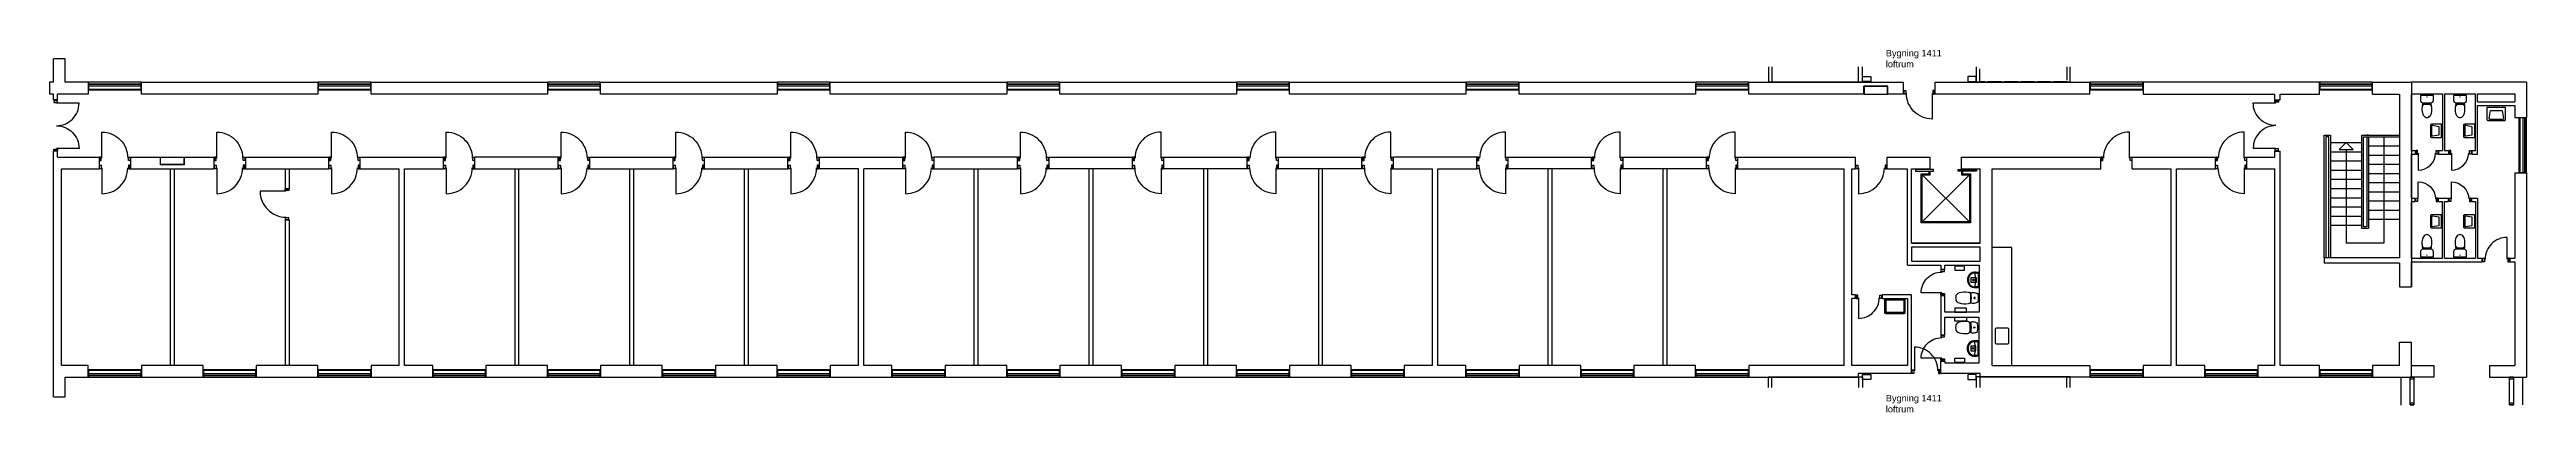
# Model space of a CAD drawing. Header units: millimetres. Extents: x -139113977 to -138993507, y 257885813 to 257896886.
# Drawn here: x -139069017 to -138993507, y 257885813 to 257896886 of the extents above; entities that cross this region are included whole.
import ezdxf

# ---------------------------------------------------------------- set-up
doc = ezdxf.new("R2010")
doc.units = ezdxf.units.MM
doc.header["$LTSCALE"] = 100
doc.linetypes.add('HIDDEN', pattern=[5, 4, -1])
for name, color, linetype in [('A10--T', 1, 'Continuous'), ('A21----', 3, 'Continuous'), ('a22--l-', 1, 'Continuous'), ('A22--U-', 1, 'Continuous'), ('A24----', 1, 'Continuous'), ('A27----', 1, 'Continuous'), ('A314---', 8, 'Continuous'), ('A314-S-', 8, 'Continuous'), ('A321---', 1, 'Continuous'), ('A37----', 2, 'Continuous'), ('A59---', 2, 'Continuous'), ('A59----', 2, 'Continuous'), ('A66----', 161, 'Continuous'), ('A79-F--', 8, 'Continuous'), ('A89--Y-', 12, 'Continuous')]:
    doc.layers.add(name, color=color, linetype=linetype)
doc.styles.add('ARIAL', font='arial.ttf')

# ---------------------------------------------------------------- blocks, each defined once
blk = doc.blocks.new('TOI')
blk.add_lwpolyline([(-200, -200, 0.414214), (-125, -275), (125, -275, 0.414214), (200, -200), (200, -50), (-200, -50)], format="xyb", close=True)
blk.add_lwpolyline([(-132, -275), (-142, -375, 0.055722), (-150, -447), (-150, -500, 0.067326), (-138, -590, 0.079706), (-106, -659, 0.107125), (-54, -710, 0.140126), (0, -725, 0.140126), (54, -710, 0.107125), (106, -659, 0.079706), (138, -590, 0.067326), (150, -500), (150, -447, 0.055722), (142, -375), (132, -275)], format="xyb")
blk.add_lwpolyline([(142, -375), (94, -325), (-94, -325), (-142, -375)])
at = {"const_width": 19.8}
blk.add_lwpolyline([(-10, -97, 1), (10, -97, 1)], format="xyb", close=True, dxfattribs=at)
blk = doc.blocks.new('HV1')
for points in [[(-179, -359, -0.414214), (-210, -328), (-210, -38), (210, -38), (210, -328, -0.414214), (179, -359)], [(-153, -321, -0.468921), (-168, -303), (-134, -115), (134, -115), (168, -303, -0.468921), (153, -321)]]:
    blk.add_lwpolyline(points, format="xyb", close=True)
blk = doc.blocks.new('D71V')
for p, q in [((70, 110), (20, 110)), ((20, 110), (20, 0)), ((20, 0), (70, 0)), ((70, 0), (70, 110)), ((90, 28), (90, -492)), ((640, 0), (640, 110)), ((640, 110), (690, 110)), ((690, 0), (640, 0)), ((690, 110), (690, 0))]:
    blk.add_line(p, q)
blk.add_arc((91, 37), 529, 269.84255, 359.06613)
blk = doc.blocks.new('D71H')
for points in [[(-640, 110), (-690, 110), (-690, 0), (-640, 0)], [(-20, 0), (-70, 0), (-70, 110), (-20, 110)]]:
    blk.add_lwpolyline(points, close=True)
blk.add_lwpolyline([(-90, 28), (-90, -492, -0.41025), (-620, 28)], format="xyb")
blk = doc.blocks.new('D85V')
for points in [[(70, 110), (20, 110), (20, 0), (70, 0)], [(830, 0), (780, 0), (780, 110), (830, 110)]]:
    blk.add_lwpolyline(points, close=True)
blk.add_lwpolyline([(90, 30), (90, -640, 0.414214), (760, 30)], format="xyb")
blk = doc.blocks.new('HV')
for points in [[(-235, -470, -0.414214), (-275, -430), (-275, -50), (275, -50), (275, -430, -0.414214), (235, -470)], [(-201, -420, -0.468921), (-221, -396), (-175, -150), (175, -150), (221, -396, -0.468921), (201, -420)]]:
    blk.add_lwpolyline(points, format="xyb", close=True)
blk = doc.blocks.new('V169')
for p, q in [((-10, 110), (-1680, 110)), ((-10, 50), (-1680, 50))]:
    blk.add_line(p, q)
blk.add_lwpolyline([(-10, 0), (-10, 230), (-1680, 230), (-1680, 0)], close=True)
blk = doc.blocks.new('V169A3')
for p, q in [((1690, 205), (0, 205)), ((1690, 55), (0, 55))]:
    blk.add_line(p, q)
blk = doc.blocks.new('V162')
for p, q in [((1610, 110), (10, 110)), ((1610, 50), (10, 50))]:
    blk.add_line(p, q)
blk.add_lwpolyline([(1610, 0), (1610, 230), (10, 230), (10, 0)], close=True)
blk = doc.blocks.new('D96H')
for points in [[(-945, 110), (-895, 110), (-895, 0), (-945, 0)], [(-15, 0), (-15, 110), (-65, 110), (-65, 0)]]:
    blk.add_lwpolyline(points, close=True)
blk.add_lwpolyline([(-85, 30), (-85, -760, -0.414214), (-875, 30)], format="xyb")
blk = doc.blocks.new('D96V')
for points in [[(15, 110), (65, 110), (65, 0), (15, 0)], [(945, 0), (945, 110), (895, 110), (895, 0)]]:
    blk.add_lwpolyline(points, close=True)
blk.add_lwpolyline([(85, 30), (85, -760, 0.414214), (875, 30)], format="xyb")
blk = doc.blocks.new('PIL')
for p, q in [((0, 0), (-212, -212)), ((0, 0), (212, -212)), ((-212, -212), (212, -212))]:
    blk.add_line(p, q)
blk = doc.blocks.new('V162A3')
for p, q in [((1620, 205), (0, 205)), ((1620, 55), (0, 55))]:
    blk.add_line(p, q)
blk = doc.blocks.new('DD156')
for points in [[(20, 110), (70, 110), (70, 0), (20, 0)], [(1540, 0), (1540, 110), (1490, 110), (1490, 0)]]:
    blk.add_lwpolyline(points, close=True)
for points in [[(780, 30, -0.414214), (90, -660), (90, 30)], [(780, 30, 0.414214), (1470, -660), (1470, 30)]]:
    blk.add_lwpolyline(points, format="xyb")
blk = doc.blocks.new('D81H')
for points in [[(-790, 0), (-740, 0), (-740, 110), (-790, 110)], [(-70, 110), (-20, 110), (-20, 0), (-70, 0)]]:
    blk.add_lwpolyline(points, close=True)
blk.add_lwpolyline([(-90, 28), (-90, -602, -0.414214), (-720, 28)], format="xyb")
blk = doc.blocks.new('D81V')
for points in [[(20, 110), (20, 0), (70, 0), (70, 110)], [(790, 0), (740, 0), (740, 110), (790, 110)]]:
    blk.add_lwpolyline(points, close=True)
blk.add_lwpolyline([(90, 28), (90, -602, 0.414214), (720, 28, 0.414214)], format="xyb")
blk = doc.blocks.new('D90H')
for points in [[(-880, 0), (-830, 0), (-830, 110), (-880, 110)], [(-20, 110), (-20, 0), (-70, 0), (-70, 110)]]:
    blk.add_lwpolyline(points, close=True)
blk.add_lwpolyline([(-810, 28, 0.414214), (-90, -692), (-90, 28)], format="xyb")
blk = doc.blocks.new('RENGVASK')
blk.add_line((-305, -35), (305, -35))
blk.add_lwpolyline([(300, 0, -0.414214), (305, -5), (305, -425, -0.414214), (270, -460), (-270, -460, -0.414214), (-305, -425), (-305, -5, -0.414214), (-300, 0)], format="xyb", close=True)
blk.add_lwpolyline([(260, -35, -0.414214), (270, -45), (270, -415, -0.414214), (260, -425), (-260, -425, -0.414214), (-270, -415), (-270, -45, -0.414214), (-260, -35)], format="xyb")
blk = doc.blocks.new('dis0001t')
for p, q in [((-155, -246), (-164, -298)), ((155, -246), (164, -298))]:
    blk.add_line(p, q)
for points in [[(95, -265), (-95, -265, 0.380436), (-182, -342, 0.095668), (-163, -609, 0.32992), (-39, -711, 0.027716), (39, -711, 0.32992), (163, -609, 0.095668), (182, -342, 0.380436)], [(114, -41, 0.092778), (-114, -41, 0.30167), (-142, -68, 0.034525), (-169, -187, 0.131858), (-168, -212), (-158, -239, 0.382656), (-143, -250, -0.052943), (143, -250, 0.382656), (158, -239), (168, -212, 0.131858), (169, -187, 0.034525), (142, -68, 0.30167)]]:
    blk.add_lwpolyline(points, format="xyb", close=True)
blk.add_circle((0, -145), 20)
blk = doc.blocks.new('Jumbo-T')
at = {"layer": 'A59----'}
blk.add_lwpolyline([(0, -180), (120, -180), (120, 180), (0, 180)], close=True, dxfattribs=at)
blk = doc.blocks.new('DIS0842T')
for points in [[(-225, 0, 0.028894), (-235, -154, 0.353622), (-79, -351, 0.110716), (79, -351, 0.353622), (235, -154, 0.028894), (225, 0)], [(-179, -22, 0.3858), (-198, -41, 0.022165), (-205, -156, 0.353622), (-72, -324, 0.110716), (72, -324, 0.353622), (205, -156, 0.022165), (198, -41, 0.3858), (179, -22)]]:
    blk.add_lwpolyline(points, format="xyb", close=True)
blk.add_lwpolyline([(205, -144, 0.396278), (185, -124, 0.021254), (-185, -124, 0.396278), (-205, -144)], format="xyb")
blk.add_circle((0, -180), 24.4)

msp = doc.modelspace()

# ---------------------------------------------------------------- linework, layer by layer
at = {"layer": 'A21----'}
for p, q in [((-139068537, 257896606), (-139068897, 257896606)), ((-139068897, 257895886), (-139068897, 257896606)), ((-139068537, 257895886), (-139068537, 257896606)), ((-139068897, 257895346), (-139068897, 257895526)), ((-139068777, 257895346), (-139068897, 257895346)), ((-139067837, 257895526), (-139068777, 257895526)), ((-139068777, 257895346), (-139068777, 257895526)), ((-139067837, 257895886), (-139068537, 257895886)), ((-139067837, 257895886), (-139067837, 257895526)), ((-139017217, 257895526), (-139017217, 257895886)), ((-139017217, 257895886), (-139012497, 257895886)), ((-139017217, 257895526), (-139017217, 257895526)), ((-139013707, 257895526), (-139017217, 257895526)), ((-139013707, 257895526), (-139013707, 257895766)), ((-139012977, 257895766), (-139013707, 257895766)), ((-139012977, 257895526), (-139012977, 257895766)), ((-139012497, 257895526), (-139012977, 257895526)), ((-139012497, 257895526), (-139012497, 257895886)), ((-139011537, 257895526), (-139011537, 257895886)), ((-139011537, 257895886), (-139006817, 257895886)), ((-139006817, 257895526), (-139011537, 257895526)), ((-139006817, 257895526), (-139006817, 257895886)), ((-138999817, 257895886), (-139005197, 257895886)), ((-139005197, 257895886), (-139005197, 257895526)), ((-139005197, 257895526), (-139001177, 257895526)), ((-139001017, 257895526), (-138999817, 257895526)), ((-138999817, 257895526), (-138999817, 257895886)), ((-138998197, 257895886), (-138997017, 257895886)), ((-138998197, 257895526), (-138998197, 257895886)), ((-138998197, 257895526), (-138997377, 257895526)), ((-138993507, 257895886), (-138997017, 257895886)), ((-138997017, 257895536), (-138996067, 257895536)), ((-138996007, 257895536), (-138995057, 257895536)), ((-138994997, 257895286), (-138994997, 257895536)), ((-138994997, 257895536), (-138993857, 257895536)), ((-138993857, 257895536), (-138993857, 257895286)), ((-138993507, 257895886), (-138993507, 257894816)), ((-138993857, 257895176), (-138993857, 257894816)), ((-138993857, 257894816), (-138993507, 257894816)), ((-139068897, 257886286), (-139068897, 257893786)), ((-139068777, 257893786), (-139068897, 257893786)), ((-139068777, 257893606), (-139068777, 257893786)), ((-139068657, 257887246), (-139068657, 257893246)), ((-138993857, 257893126), (-138993857, 257890516)), ((-138993857, 257893126), (-138993507, 257893126)), ((-138993507, 257893126), (-138993507, 257886886)), ((-138994007, 257890516), (-138993857, 257890516)), ((-138994007, 257890406), (-138994007, 257890516)), ((-138994007, 257890406), (-138993857, 257890406)), ((-138993857, 257890406), (-138993857, 257887246)), ((-139067837, 257887246), (-139068657, 257887246)), ((-139067837, 257886886), (-139067837, 257887246)), ((-139058357, 257887246), (-139059217, 257887246)), ((-139059217, 257887246), (-139059217, 257887246)), ((-139059217, 257887246), (-139059217, 257886886)), ((-139057337, 257887246), (-139058197, 257887246)), ((-139057337, 257886886), (-139057337, 257887246)), ((-139044357, 257887246), (-139045217, 257887246)), ((-139045217, 257887246), (-139045217, 257887246)), ((-139045217, 257887246), (-139045217, 257886886)), ((-139043337, 257887246), (-139044197, 257887246)), ((-139043337, 257886886), (-139043337, 257887246)), ((-139038217, 257887246), (-139038217, 257887246)), ((-139027717, 257887246), (-139027717, 257886886)), ((-139027717, 257887246), (-139027717, 257887246)), ((-139026857, 257887246), (-139027717, 257887246)), ((-139025837, 257887246), (-139026697, 257887246)), ((-139025837, 257886886), (-139025837, 257887246)), ((-139020717, 257887246), (-139020717, 257887246)), ((-139014307, 257887246), (-139017217, 257887246)), ((-139017217, 257887246), (-139017217, 257886886)), ((-139017217, 257887246), (-139017217, 257887246)), ((-139012377, 257887246), (-139014077, 257887246)), ((-139011357, 257887006), (-139011357, 257887376)), ((-139010197, 257887316), (-139011237, 257887316)), ((-139009797, 257887246), (-139006817, 257887246)), ((-139006817, 257887246), (-139006817, 257886886)), ((-139004337, 257887246), (-139005197, 257887246)), ((-139005197, 257887246), (-139005197, 257886886)), ((-139003317, 257887246), (-139004177, 257887246)), ((-139003317, 257886886), (-139003317, 257887246)), ((-139001697, 257887246), (-139001697, 257886886)), ((-139001177, 257887246), (-139001697, 257887246)), ((-138999817, 257887246), (-139001017, 257887246)), ((-138999817, 257886886), (-138999817, 257887246)), ((-138998197, 257887246), (-138998197, 257886886)), ((-138997367, 257887246), (-138998197, 257887246)), ((-138998197, 257887246), (-138998197, 257887246)), ((-138997017, 257887246), (-138996327, 257887246)), ((-138996327, 257887246), (-138996327, 257886886)), ((-138994637, 257887246), (-138993857, 257887246)), ((-138994637, 257887246), (-138994637, 257886886)), ((-139068897, 257886286), (-139068537, 257886286)), ((-139068537, 257886886), (-139067837, 257886886)), ((-139068537, 257886286), (-139068537, 257886886)), ((-139059217, 257886886), (-139057337, 257886886)), ((-139045217, 257886886), (-139043337, 257886886)), ((-139027717, 257886886), (-139025837, 257886886)), ((-139017217, 257886886), (-139013877, 257886886)), ((-139013877, 257887006), (-139013877, 257886886)), ((-139012257, 257887006), (-139013877, 257887006)), ((-139010157, 257887006), (-139011357, 257887006)), ((-139010157, 257886886), (-139010157, 257887006)), ((-139006817, 257886886), (-139010157, 257886886)), ((-139005197, 257886886), (-139003317, 257886886)), ((-139001697, 257886886), (-138999817, 257886886)), ((-138998197, 257886886), (-138997017, 257886886)), ((-138996327, 257886886), (-138997017, 257886886)), ((-138994637, 257886886), (-138993507, 257886886))]:
    msp.add_line(p, q, dxfattribs=at)
at = {"layer": 'A21----', "color": 15}
for p, q in [((-138997337, 257886896), (-138997337, 257886036)), ((-138993627, 257886886), (-138993627, 257886046))]:
    msp.add_line(p, q, dxfattribs=at)
at = {"layer": 'A21----'}
for points in [[(-139066217, 257895526), (-139066217, 257895886), (-139060837, 257895886), (-139060837, 257895526), (-139066217, 257895526)], [(-139059217, 257895526), (-139059217, 257895886), (-139053837, 257895886), (-139053837, 257895526), (-139059217, 257895526)], [(-139052217, 257895526), (-139052217, 257895886), (-139046837, 257895886), (-139046837, 257895526), (-139052217, 257895526)], [(-139045217, 257895526), (-139045217, 257895886), (-139039837, 257895886), (-139039837, 257895526), (-139045217, 257895526)], [(-139038217, 257895526), (-139038217, 257895886), (-139032837, 257895886), (-139032837, 257895526), (-139038217, 257895526)], [(-139031217, 257895526), (-139031217, 257895886), (-139025837, 257895886), (-139025837, 257895526), (-139031217, 257895526)], [(-139024217, 257895526), (-139024217, 257895886), (-139018837, 257895886), (-139018837, 257895526), (-139024217, 257895526)], [(-139066217, 257887246), (-139066217, 257887246), (-139066217, 257886886), (-139064337, 257886886), (-139064337, 257887246)], [(-139062717, 257887246), (-139062717, 257887246), (-139062717, 257886886), (-139060837, 257886886), (-139060837, 257887246)], [(-139055717, 257887246), (-139055717, 257887246), (-139055717, 257886886), (-139053837, 257886886), (-139053837, 257887246)], [(-139052217, 257887246), (-139052217, 257887246), (-139052217, 257886886), (-139050337, 257886886), (-139050337, 257887246)], [(-139048717, 257887246), (-139048717, 257887246), (-139048717, 257886886), (-139046837, 257886886), (-139046837, 257887246)], [(-139041717, 257887246), (-139041717, 257886886), (-139039837, 257886886), (-139039837, 257887246), (-139041717, 257887246)], [(-139036337, 257887246), (-139038217, 257887246), (-139038217, 257886886), (-139036337, 257886886)], [(-139032837, 257887246), (-139034717, 257887246), (-139034717, 257886886), (-139032837, 257886886)], [(-139029337, 257887246), (-139031217, 257887246), (-139031217, 257886886), (-139029337, 257886886)], [(-139024217, 257886886), (-139022337, 257886886), (-139022337, 257887246), (-139024217, 257887246), (-139024217, 257887246)], [(-139018837, 257887246), (-139020717, 257887246), (-139020717, 257886886), (-139018837, 257886886)]]:
    msp.add_lwpolyline(points, close=True, dxfattribs=at)
msp.add_lwpolyline([(-139011357, 257887376), (-139011237, 257887376), (-139011237, 257887316)], dxfattribs=at)
at = {"layer": 'a22--l-'}
for p, q in [((-139065337, 257893246), (-139065337, 257887246)), ((-139065217, 257893246), (-139065217, 257887246)), ((-139061837, 257893246), (-139061837, 257892646)), ((-139061717, 257893246), (-139061717, 257892646)), ((-139054837, 257893246), (-139054837, 257887246)), ((-139054717, 257893246), (-139054717, 257887246)), ((-139051337, 257893246), (-139051337, 257887246)), ((-139051217, 257893246), (-139051217, 257887246)), ((-139047837, 257893246), (-139047837, 257887246)), ((-139047717, 257893246), (-139047717, 257887246)), ((-139040837, 257893246), (-139040837, 257887246)), ((-139040717, 257893246), (-139040717, 257887246)), ((-139037337, 257893246), (-139037337, 257887246)), ((-139037217, 257893246), (-139037217, 257887246)), ((-139033837, 257893246), (-139033837, 257887246)), ((-139033717, 257893246), (-139033717, 257887246)), ((-139030337, 257893246), (-139030337, 257887246)), ((-139030217, 257893246), (-139030217, 257887246)), ((-139023337, 257893246), (-139023337, 257887246)), ((-139023217, 257893246), (-139023217, 257887246)), ((-139019837, 257893246), (-139019837, 257887246)), ((-139019717, 257893246), (-139019717, 257887246)), ((-139061837, 257892646), (-139061717, 257892646)), ((-139061837, 257891686), (-139061837, 257887246)), ((-139061837, 257891686), (-139061717, 257891686)), ((-139061717, 257891686), (-139061717, 257887246))]:
    msp.add_line(p, q, dxfattribs=at)
at = {"layer": 'A22--U-'}
for p, q in [((-139068897, 257895886), (-139069017, 257895886)), ((-139069017, 257895886), (-139069017, 257895526)), ((-139068897, 257895526), (-139069017, 257895526)), ((-139001177, 257895346), (-139001177, 257895526)), ((-139001177, 257895346), (-139001017, 257895346)), ((-139001017, 257895346), (-139001017, 257895526)), ((-138997377, 257895526), (-138997377, 257890526)), ((-138997017, 257895886), (-138997017, 257889646)), ((-138997017, 257893806), (-138997017, 257895536)), ((-138996067, 257895536), (-138996067, 257893806)), ((-138996007, 257895536), (-138996007, 257893806)), ((-138995057, 257893806), (-138995057, 257895536)), ((-138994997, 257895286), (-138993857, 257895286)), ((-138994997, 257895176), (-138993857, 257895176)), ((-138994997, 257893696), (-138994997, 257895176)), ((-139068777, 257893606), (-139067507, 257893606)), ((-139068657, 257893246), (-139067507, 257893246)), ((-139067507, 257893606), (-139067507, 257893246)), ((-139066547, 257893606), (-139066547, 257893246)), ((-139066547, 257893606), (-139065642, 257893606)), ((-139066547, 257893246), (-139064007, 257893246)), ((-139065642, 257893606), (-139065642, 257893366)), ((-139064912, 257893366), (-139065642, 257893366)), ((-139064912, 257893606), (-139064912, 257893366)), ((-139064912, 257893606), (-139064007, 257893606)), ((-139064007, 257893606), (-139064007, 257893246)), ((-139063047, 257893606), (-139063047, 257893246)), ((-139063047, 257893606), (-139060507, 257893606)), ((-139063047, 257893246), (-139060507, 257893246)), ((-139060507, 257893246), (-139060507, 257893606)), ((-139059547, 257893246), (-139059547, 257893606)), ((-139059547, 257893606), (-139057007, 257893606)), ((-139059547, 257893246), (-139058357, 257893246)), ((-139058357, 257887246), (-139058357, 257893246)), ((-139058197, 257893246), (-139057007, 257893246)), ((-139058197, 257887246), (-139058197, 257893246)), ((-139057007, 257893246), (-139057007, 257893606)), ((-139053507, 257893606), (-139056047, 257893606)), ((-139056047, 257893246), (-139056047, 257893606)), ((-139056047, 257893246), (-139053507, 257893246)), ((-139053507, 257893246), (-139053507, 257893606)), ((-139052547, 257893606), (-139050007, 257893606)), ((-139052547, 257893246), (-139052547, 257893606)), ((-139052547, 257893246), (-139050007, 257893246)), ((-139050007, 257893246), (-139050007, 257893606)), ((-139049047, 257893606), (-139046507, 257893606)), ((-139049047, 257893246), (-139049047, 257893606)), ((-139049047, 257893246), (-139046507, 257893246)), ((-139046507, 257893246), (-139046507, 257893606)), ((-139045547, 257893606), (-139043007, 257893606)), ((-139045547, 257893246), (-139045547, 257893606)), ((-139044357, 257893246), (-139045547, 257893246)), ((-139044357, 257887246), (-139044357, 257893246)), ((-139044197, 257887246), (-139044197, 257893246)), ((-139043007, 257893246), (-139044197, 257893246)), ((-139043007, 257893246), (-139043007, 257893606)), ((-139039507, 257893606), (-139042047, 257893606)), ((-139042047, 257893246), (-139042047, 257893606)), ((-139042047, 257893246), (-139039507, 257893246)), ((-139039507, 257893246), (-139039507, 257893606)), ((-139038547, 257893606), (-139036007, 257893606)), ((-139038547, 257893246), (-139038547, 257893606)), ((-139036007, 257893246), (-139038547, 257893246)), ((-139036007, 257893246), (-139036007, 257893606)), ((-139035047, 257893246), (-139035047, 257893606)), ((-139035047, 257893606), (-139032507, 257893606)), ((-139032507, 257893246), (-139035047, 257893246)), ((-139032507, 257893246), (-139032507, 257893606)), ((-139031547, 257893246), (-139031547, 257893606)), ((-139031547, 257893606), (-139029007, 257893606)), ((-139029007, 257893246), (-139031547, 257893246)), ((-139029007, 257893246), (-139029007, 257893606)), ((-139025507, 257893606), (-139028047, 257893606)), ((-139028047, 257893246), (-139028047, 257893606)), ((-139028047, 257893246), (-139026857, 257893246)), ((-139026857, 257887246), (-139026857, 257893246)), ((-139026697, 257887246), (-139026697, 257893246)), ((-139026697, 257893246), (-139025507, 257893246)), ((-139025507, 257893246), (-139025507, 257893606)), ((-139024547, 257893606), (-139022007, 257893606)), ((-139024547, 257893246), (-139024547, 257893606)), ((-139022007, 257893246), (-139024547, 257893246)), ((-139022007, 257893246), (-139022007, 257893606)), ((-139021047, 257893606), (-139018507, 257893606)), ((-139021047, 257893246), (-139021047, 257893606)), ((-139018507, 257893246), (-139021047, 257893246)), ((-139018507, 257893246), (-139018507, 257893606)), ((-139017547, 257893606), (-139013957, 257893606)), ((-139017547, 257893246), (-139017547, 257893606)), ((-139017547, 257893246), (-139014307, 257893246)), ((-139014307, 257887246), (-139014307, 257893246)), ((-139014077, 257889406), (-139014077, 257893246)), ((-139014077, 257893246), (-139013957, 257893246)), ((-139013957, 257893246), (-139013957, 257893606)), ((-139012997, 257893246), (-139012997, 257893606)), ((-139012997, 257893606), (-139011687, 257893606)), ((-139012997, 257893246), (-139012377, 257893246)), ((-139012377, 257890306), (-139012377, 257893246)), ((-139012257, 257890976), (-139012257, 257893246)), ((-139012257, 257893246), (-139011687, 257893246)), ((-139011687, 257893246), (-139011687, 257893606)), ((-139010727, 257893606), (-139006487, 257893606)), ((-139010727, 257893246), (-139010727, 257893606)), ((-139010727, 257893246), (-139010157, 257893246)), ((-139010157, 257890976), (-139010157, 257893246)), ((-139009797, 257893246), (-139006487, 257893246)), ((-139009797, 257887246), (-139009797, 257893246)), ((-139006487, 257893246), (-139006487, 257893606)), ((-139005527, 257893606), (-139002987, 257893606)), ((-139005527, 257893246), (-139005527, 257893606)), ((-139005527, 257893246), (-139004337, 257893246)), ((-139004337, 257887246), (-139004337, 257893246)), ((-139004177, 257893246), (-139002987, 257893246)), ((-139004177, 257887246), (-139004177, 257893246)), ((-139002987, 257893246), (-139002987, 257893606)), ((-139002027, 257893246), (-139002027, 257893606)), ((-139002027, 257893606), (-139001177, 257893606)), ((-139002027, 257893246), (-139001177, 257893246)), ((-139001177, 257893786), (-139001017, 257893786)), ((-139001177, 257893606), (-139001177, 257893786)), ((-139001177, 257887246), (-139001177, 257893246)), ((-139001017, 257887246), (-139001017, 257893786)), ((-138997017, 257893806), (-138996897, 257893806)), ((-138997017, 257893696), (-138996897, 257893696)), ((-138997017, 257892356), (-138997017, 257893696)), ((-138996897, 257893806), (-138996897, 257893696)), ((-138996187, 257893806), (-138996187, 257893696)), ((-138996187, 257893806), (-138996067, 257893806)), ((-138996187, 257893696), (-138995887, 257893696)), ((-138996007, 257893806), (-138995887, 257893806)), ((-138995887, 257893806), (-138995887, 257893696)), ((-138995177, 257893806), (-138995177, 257893696)), ((-138995177, 257893806), (-138995057, 257893806)), ((-138995177, 257893696), (-138994997, 257893696)), ((-138997017, 257892356), (-138996897, 257892356)), ((-138996897, 257892246), (-138996897, 257892356)), ((-138996187, 257892356), (-138995887, 257892356)), ((-138996187, 257892246), (-138996187, 257892356)), ((-138995887, 257892246), (-138995887, 257892356)), ((-138995177, 257892356), (-138994997, 257892356)), ((-138995177, 257892246), (-138995177, 257892356)), ((-138994997, 257892356), (-138994997, 257890516)), ((-138997017, 257890516), (-138997017, 257892246)), ((-138997017, 257892246), (-138996897, 257892246)), ((-138996187, 257892246), (-138996067, 257892246)), ((-138996067, 257890516), (-138996067, 257892246)), ((-138996007, 257892246), (-138995887, 257892246)), ((-138996007, 257890516), (-138996007, 257892246)), ((-138995177, 257892246), (-138995057, 257892246)), ((-138995057, 257892246), (-138995057, 257890516)), ((-139012257, 257890976), (-139010157, 257890976)), ((-139010157, 257890426), (-139010157, 257890856)), ((-138999677, 257890526), (-138999677, 257890366)), ((-138997377, 257890526), (-138999677, 257890526)), ((-138997377, 257890366), (-138999677, 257890366)), ((-138997377, 257890366), (-138997377, 257889646)), ((-138997017, 257890516), (-138996067, 257890516)), ((-138997017, 257890406), (-138994857, 257890406)), ((-138997017, 257889656), (-138997017, 257890406)), ((-138996007, 257890516), (-138995057, 257890516)), ((-138994997, 257890516), (-138994857, 257890516)), ((-138994857, 257890406), (-138994857, 257890516)), ((-138997377, 257889646), (-138997017, 257889646)), ((-139014077, 257887246), (-139014077, 257889286)), ((-138997377, 257887246), (-138997377, 257887956)), ((-138997377, 257887956), (-138997017, 257887956)), ((-138997017, 257886886), (-138997017, 257887956))]:
    msp.add_line(p, q, dxfattribs=at)
for points in [[(-139010157, 257890976), (-139012257, 257890976)], [(-139012377, 257890306), (-139011357, 257890306), (-139011357, 257890186), (-139011237, 257890186), (-139011237, 257890306), (-139010187, 257890306), (-139010187, 257888876), (-139011237, 257888876), (-139011237, 257889376), (-139011357, 257889376), (-139011357, 257888186), (-139011237, 257888186), (-139011237, 257888716), (-139010197, 257888716), (-139010197, 257887316)], [(-139013957, 257889406), (-139014077, 257889406)], [(-139013957, 257889286), (-139013957, 257889406)], [(-139012257, 257887006), (-139012257, 257889406), (-139013147, 257889406), (-139013147, 257889286), (-139012377, 257889286), (-139012377, 257887246)], [(-139013957, 257889286), (-139014077, 257889286)]]:
    msp.add_lwpolyline(points, dxfattribs=at)
msp.add_lwpolyline([(-139010157, 257890856), (-139012257, 257890856), (-139012257, 257890426), (-139010157, 257890426)], close=True, dxfattribs=at)
at = {"layer": 'A24----'}
for p, q in [((-138999477, 257894046), (-138998527, 257894046)), ((-138999002, 257893834), (-138999002, 257890976)), ((-138998327, 257894276), (-138998377, 257894276)), ((-138998327, 257893946), (-138997377, 257893946)), ((-138997852, 257894226), (-138997852, 257890976)), ((-138999477, 257893766), (-138998527, 257893766)), ((-138999477, 257893486), (-138998527, 257893486)), ((-138999477, 257893206), (-138998527, 257893206)), ((-138998327, 257893666), (-138997377, 257893666)), ((-138998327, 257893386), (-138997377, 257893386)), ((-138998327, 257893106), (-138997377, 257893106)), ((-138999477, 257892926), (-138998527, 257892926)), ((-138999477, 257892646), (-138998527, 257892646)), ((-138999477, 257892366), (-138998527, 257892366)), ((-138998327, 257892826), (-138997377, 257892826)), ((-138998327, 257892546), (-138997377, 257892546)), ((-138999477, 257892086), (-138998527, 257892086)), ((-138999477, 257891806), (-138998527, 257891806)), ((-138998327, 257892266), (-138997377, 257892266)), ((-138998327, 257891986), (-138997377, 257891986)), ((-138998327, 257891706), (-138997377, 257891706)), ((-138999477, 257891526), (-138998527, 257891526)), ((-138997852, 257890976), (-138999002, 257890976))]:
    msp.add_line(p, q, dxfattribs=at)
for points in [[(-138999677, 257890526), (-138999677, 257894276), (-138999477, 257894276), (-138999477, 257890526)], [(-138999527, 257890526), (-138999527, 257894226), (-138999627, 257894226), (-138999627, 257890526)], [(-138998327, 257894226), (-138998327, 257891426), (-138998527, 257891426), (-138998527, 257894276), (-138997377, 257894276)], [(-138998377, 257894226), (-138998377, 257891476), (-138998477, 257891476), (-138998477, 257894226), (-138997377, 257894226)]]:
    msp.add_lwpolyline(points, dxfattribs=at)
at = {"layer": 'A27----'}
for p, q in [((-139016617, 257896355), (-139016617, 257895897)), ((-139016517, 257896355), (-139016517, 257895897)), ((-139013867, 257895897), (-139013867, 257896355)), ((-139013747, 257895897), (-139013747, 257896355)), ((-139010287, 257896355), (-139010287, 257895897)), ((-139007417, 257895897), (-139007417, 257896355)), ((-139016617, 257895897), (-139013747, 257895897)), ((-139016517, 257895897), (-139013867, 257895897)), ((-139010287, 257895897), (-139007417, 257895897)), ((-139016617, 257886897), (-139013747, 257886897)), ((-139016617, 257886579), (-139016617, 257886897)), ((-139016517, 257886897), (-139013867, 257886897)), ((-139016517, 257886579), (-139016517, 257886897)), ((-139013867, 257886897), (-139013867, 257886579)), ((-139013747, 257886897), (-139013747, 257886579)), ((-139007417, 257886897), (-139010287, 257886897)), ((-139010287, 257886897), (-139010287, 257886579)), ((-139007517, 257886897), (-139010167, 257886897)), ((-139010167, 257886897), (-139010167, 257886579)), ((-139007517, 257886579), (-139007517, 257886897)), ((-139007417, 257886579), (-139007417, 257886897))]:
    msp.add_line(p, q, dxfattribs=at)
at = {"layer": 'A27----', "linetype": 'HIDDEN'}
for p, q in [((-139010167, 257895897), (-139010167, 257896355)), ((-139007517, 257896355), (-139007517, 257895897)), ((-139007517, 257895897), (-139010167, 257895897))]:
    msp.add_line(p, q, dxfattribs=at)
at = {"layer": 'A314---'}
for points in [[(-138997057, 257886886), (-138996937, 257886886), (-138996937, 257886046), (-138997057, 257886046)], [(-138994027, 257886886), (-138993907, 257886886), (-138993907, 257886046), (-138994027, 257886046)]]:
    msp.add_lwpolyline(points, close=True, dxfattribs=at)
at = {"layer": 'A314-S-', "linetype": 'Continuous'}
for points in [[(-138997057, 257886836), (-138996937, 257886836), (-138996937, 257886886), (-138997057, 257886886)], [(-138994027, 257886836), (-138993907, 257886836), (-138993907, 257886886), (-138994027, 257886886)], [(-138997057, 257886046), (-138996937, 257886046), (-138996937, 257886096), (-138997057, 257886096)], [(-138994027, 257886046), (-138993907, 257886046), (-138993907, 257886096), (-138994027, 257886096)]]:
    msp.add_lwpolyline(points, close=True, dxfattribs=at)
at = {"layer": 'A321---'}
for points in [[(-139011587, 257893176), (-139011587, 257893226), (-139012137, 257893226), (-139012137, 257893176)], [(-139010827, 257893176), (-139010827, 257893226), (-139010277, 257893226), (-139010277, 257893176)]]:
    msp.add_lwpolyline(points, close=True, dxfattribs=at)
at = {"layer": 'A37----'}
for points in [[(-139013497, 257896062), (-139013497, 257895912), (-139013747, 257895912), (-139013747, 257896062)], [(-139010537, 257896062), (-139010537, 257895912), (-139010287, 257895912), (-139010287, 257896062)], [(-139013497, 257886967), (-139013497, 257886817), (-139013747, 257886817), (-139013747, 257886967)], [(-139010537, 257886967), (-139010537, 257886817), (-139010287, 257886817), (-139010287, 257886967)]]:
    msp.add_lwpolyline(points, close=True, dxfattribs=at)
at = {"layer": 'A59---'}
for points in [[(-139010287, 257889781), (-139010437, 257889781), (-139010437, 257889931), (-139010287, 257889931)], [(-139010297, 257887841), (-139010447, 257887841), (-139010447, 257887691), (-139010297, 257887691)]]:
    msp.add_lwpolyline(points, close=True, dxfattribs=at)
at = {"layer": 'A59----'}
msp.add_lwpolyline([(-139009197, 257887246), (-139009197, 257890846), (-139009797, 257890846)], dxfattribs=at)
msp.add_lwpolyline([(-139009697, 257887946), (-139009697, 257888346, -0.414214), (-139009647, 257888396), (-139009347, 257888396, -0.414214), (-139009297, 257888346), (-139009297, 257887946, -0.414214), (-139009347, 257887896), (-139009647, 257887896, -0.414214)], format="xyb", close=True, dxfattribs=at)
at = {"layer": 'A66----'}
for p, q in [((-139011927, 257893066), (-139010487, 257891626)), ((-139010487, 257893066), (-139011927, 257891626))]:
    msp.add_line(p, q, dxfattribs=at)
for points in [[(-139010697, 257893176), (-139010697, 257893096), (-139010457, 257893096), (-139010457, 257891596), (-139011957, 257891596), (-139011957, 257893096), (-139011717, 257893096), (-139011717, 257893176)], [(-139010727, 257893176), (-139010727, 257893066), (-139010487, 257893066), (-139010487, 257891626), (-139011927, 257891626), (-139011927, 257893066), (-139011687, 257893066), (-139011687, 257893176)]]:
    msp.add_lwpolyline(points, dxfattribs=at)
at = {"layer": 'A79-F--'}
for p, q in [((-139010917, 257890281), (-139010917, 257890306)), ((-139010887, 257890281), (-139010887, 257890306)), ((-139010685, 257890281), (-139010685, 257890306)), ((-139010655, 257890281), (-139010655, 257890306)), ((-139010917, 257887341), (-139010917, 257887316)), ((-139010887, 257887341), (-139010887, 257887316)), ((-139010685, 257887341), (-139010685, 257887316)), ((-139010655, 257887341), (-139010655, 257887316))]:
    msp.add_line(p, q, dxfattribs=at)
for points in [[(-139010637, 257890156), (-139010637, 257890281), (-139010937, 257890281), (-139010937, 257890156), (-139010637, 257890156)], [(-139010637, 257887466), (-139010637, 257887341), (-139010937, 257887341), (-139010937, 257887466), (-139010637, 257887466)]]:
    msp.add_lwpolyline(points, dxfattribs=at)
at = {"layer": 'A89--Y-'}
for points in [[(-139013697, 257895526), (-139012987, 257895526), (-139012987, 257895756), (-139013697, 257895756)], [(-139065632, 257893606), (-139064922, 257893606), (-139064922, 257893376), (-139065632, 257893376)]]:
    msp.add_lwpolyline(points, close=True, dxfattribs=at)

# ---------------------------------------------------------------- block references
at = {"layer": 'A24----'}
msp.add_blockref('PIL', (-138999002, 257894046), dxfattribs=at)
at = {"layer": 'A314---'}
for name, p, rotation in [('V162A3', (-139066217, 257895886), 180), ('V162A3', (-139059217, 257895886), 180), ('V162A3', (-139052217, 257895886), 180), ('V162A3', (-139045217, 257895886), 180), ('V162A3', (-139038217, 257895886), 180), ('V162A3', (-139031217, 257895886), 180), ('V162A3', (-139024217, 257895886), 180), ('V162A3', (-139017217, 257895886), 180), ('V162A3', (-139005197, 257895886), 180), ('V162A3', (-138998197, 257895886), 180), ('V169A3', (-138993507, 257893126), 90)]:
    msp.add_blockref(name, p, dxfattribs=dict(at, rotation=rotation))
for p in [(-139067837, 257886886), (-139064337, 257886886), (-139060837, 257886886), (-139057337, 257886886), (-139053837, 257886886), (-139050337, 257886886), (-139046837, 257886886), (-139043337, 257886886), (-139039837, 257886886), (-139036337, 257886886), (-139032837, 257886886), (-139029337, 257886886), (-139025837, 257886886), (-139022337, 257886886), (-139018837, 257886886), (-139006817, 257886886), (-139003317, 257886886), (-138999817, 257886886)]:
    msp.add_blockref('V162A3', p, dxfattribs=at)
at = {"layer": 'A314-S-'}
for name, p, rotation in [('V162', (-139066217, 257895886), 180), ('V162', (-139059217, 257895886), 180), ('V162', (-139052217, 257895886), 180), ('V162', (-139045217, 257895886), 180), ('V162', (-139038217, 257895886), 180), ('V162', (-139031217, 257895886), 180), ('V162', (-139024217, 257895886), 180), ('V162', (-139017217, 257895886), 180), ('V162', (-139005197, 257895886), 180), ('V162', (-138998197, 257895886), 180), ('V169', (-138993507, 257894816), 90)]:
    msp.add_blockref(name, p, dxfattribs=dict(at, rotation=rotation))
for p in [(-139067837, 257886886), (-139064337, 257886886), (-139060837, 257886886), (-139057337, 257886886), (-139053837, 257886886), (-139050337, 257886886), (-139046837, 257886886), (-139043337, 257886886), (-139039837, 257886886), (-139036337, 257886886), (-139032837, 257886886), (-139029337, 257886886), (-139025837, 257886886), (-139022337, 257886886), (-139018837, 257886886), (-139006817, 257886886), (-139003317, 257886886), (-138999817, 257886886)]:
    msp.add_blockref('V162', p, dxfattribs=at)
at = {"layer": 'A321---'}
for name, p in [('D96H', (-139011537, 257895526)), ('D96V', (-139067507, 257893246)), ('D96V', (-139064007, 257893246)), ('D96V', (-139060507, 257893246)), ('D96V', (-139057007, 257893246)), ('D96V', (-139053507, 257893246)), ('D96V', (-139050007, 257893246)), ('D96V', (-139046507, 257893246)), ('D96V', (-139043007, 257893246)), ('D96V', (-139039507, 257893246)), ('D96H', (-139035047, 257893246)), ('D96H', (-139031547, 257893246)), ('D96H', (-139028047, 257893246)), ('D96H', (-139024547, 257893246)), ('D96H', (-139021047, 257893246)), ('D96H', (-139017547, 257893246)), ('D96V', (-139013957, 257893246)), ('D96H', (-139002027, 257893246)), ('D71V', (-138996897, 257893696)), ('D71V', (-138995887, 257893696)), ('D81V', (-139013957, 257889286))]:
    msp.add_blockref(name, p, dxfattribs=at)
for name, p, rotation in [('DD156', (-139068777, 257893781), 90), ('DD156', (-139001177, 257895346), 270), ('D96H', (-139067507, 257893606), 180), ('D96H', (-139064007, 257893606), 180), ('D96H', (-139060507, 257893606), 180), ('D96H', (-139057007, 257893606), 180), ('D96H', (-139053507, 257893606), 180), ('D96H', (-139050007, 257893606), 180), ('D96H', (-139046507, 257893606), 180), ('D96H', (-139043007, 257893606), 180), ('D96H', (-139039507, 257893606), 180), ('D96V', (-139035047, 257893606), 180), ('D96V', (-139031547, 257893606), 180), ('D96V', (-139028047, 257893606), 180), ('D96V', (-139024547, 257893606), 180), ('D96V', (-139021047, 257893606), 180), ('D96V', (-139017547, 257893606), 180), ('D96V', (-139005527, 257893606), 180), ('D96V', (-139002027, 257893606), 180), ('D96V', (-139061837, 257892646), 270), ('D71H', (-138996897, 257892356), 180), ('D71H', (-138995887, 257892356), 180), ('D85V', (-138994007, 257890516), 180), ('D81H', (-139011357, 257889376), 270), ('D90H', (-139012257, 257887116), 180), ('D81H', (-139011357, 257887376), 270)]:
    msp.add_blockref(name, p, dxfattribs=dict(at, rotation=rotation))
at = {"layer": 'A59----'}
for name, p in [('TOI', (-138996542, 257895536)), ('TOI', (-138995532, 257895536)), ('HV', (-138994427, 257895176)), ('RENGVASK', (-139012762, 257889286))]:
    msp.add_blockref(name, p, dxfattribs=at)
for name, p, rotation in [('HV1', (-138996067, 257894406), 270), ('HV1', (-138995057, 257894406), 270), ('HV1', (-138996067, 257891646), 270), ('HV1', (-138995057, 257891646), 270), ('TOI', (-138996542, 257890516), 180), ('TOI', (-138995532, 257890516), 180), ('DIS0842T', (-139010187, 257889856), 270), ('Jumbo-T', (-139010757, 257888876), 90), ('dis0001t', (-139010197, 257888406), 270), ('DIS0842T', (-139010197, 257887766), 270)]:
    msp.add_blockref(name, p, dxfattribs=dict(at, rotation=rotation))
at = {"layer": 'A59----', "xscale": -1}
for name, p, rotation in [('dis0001t', (-139010187, 257889306), 270), ('Jumbo-T', (-139010757, 257888716), 90)]:
    msp.add_blockref(name, p, dxfattribs=dict(at, rotation=rotation))

# ---------------------------------------------------------------- texts
at = {"layer": 'A10--T', "char_height": 200, "attachment_point": 1, "style": 'ARIAL'}
for insert in [(-139013037, 257896876), (-139013037, 257886349)]:
    msp.add_mtext_dynamic_manual_height_columns('Bygning 1411\\Ploftrum', width=2016.19, gutter_width=12.5, heights=[0], dxfattribs=dict(at, insert=insert))

doc.saveas('drawing.dxf')
